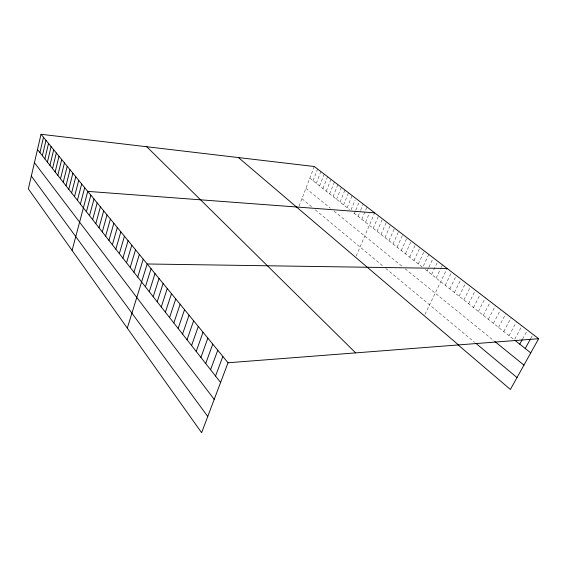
<?xml version="1.0" encoding="UTF-8"?>
<svg xmlns="http://www.w3.org/2000/svg" width="567" height="567" viewBox="0 0 567 567"><rect width="100%" height="100%" fill="white"/><g stroke="black" fill="none" stroke-linecap="round" stroke-linejoin="round"><path stroke-width="0.43" stroke-dasharray="2.83 2.13" d="M299.071 206.168L314.295 166.514M313.041 180.753L317.57 169.023M316.301 183.325L320.872 171.56M319.59 185.926L324.211 174.119M322.914 188.556L327.577 176.706M326.273 191.214L330.979 179.314M329.668 193.893L334.424 181.957M333.091 196.6L337.897 184.622M336.557 199.336L341.405 187.316M340.051 202.1L344.949 190.037M343.581 204.893L348.528 192.78M347.153 207.713L352.142 195.558M351.093 209.755L355.126 199.995M354.396 213.447L355.417 210.995M355.757 210.18L359.492 201.2M358.082 216.353L360.336 210.981M360.655 210.208L363.227 204.063M361.803 219.294L366.998 206.962M365.559 222.264L369.5 212.979M356.196 256.064L374.667 212.845M373.199 228.303L378.565 215.836M377.076 231.371L382.498 218.855M381.003 234.469L386.481 221.91M384.965 237.608L390.5 225M388.976 240.777L394.568 228.118M393.03 243.98L398.679 231.279M397.127 247.219L402.839 234.469M401.266 250.494L407.042 237.693M405.455 253.803L411.295 240.961M409.693 257.149L415.597 244.264M413.974 260.536L419.941 247.602M418.304 263.96L424.343 250.975M428.794 254.392L422.691 267.426L353.184 212.483M427.121 270.927L428.574 267.851M428.936 267.078L433.294 257.843M431.607 274.471L437.844 261.337M436.136 278.057L440.963 267.978M441.339 267.199L442.451 264.874M424.938 314.416L447.115 268.453M445.244 285.258L451.701 271.969M449.815 288.865L456.343 275.534M454.436 292.515L461.035 279.134M459.107 296.215L465.783 282.784M463.834 299.95L470.589 286.47M468.626 303.735L475.451 290.205M473.466 307.562L480.377 293.982M478.364 311.432L485.352 297.803M483.318 315.351L490.391 301.672M488.336 319.32L495.494 305.585M493.418 323.332L500.661 309.547M498.556 327.4L505.884 313.565M503.758 331.511L511.179 317.626M509.031 335.678L516.537 321.737M514.786 339.116L521.959 325.897M522.597 338.988L526.644 331.596M530.967 338.095L532.193 335.87M309.809 178.194L349.555 209.613M425.222 269.431L513.695 339.364M305.911 188.357L330.292 208.124M334.069 211.186L402.18 266.405M405.171 268.829L494.133 340.944M301.935 198.705L311.489 206.65M315.394 209.896L383.129 266.221M385.787 268.432L474.622 342.298"/><path stroke-width="0.85" d="M41.03 134.28L28.35 188.875L201.625 432.72L228.019 362.767L41.03 134.28L314.295 166.514L538.65 338.712L510.385 389.444L457.576 344.46M39.924 152.587L43.496 137.299M42.383 155.712L45.998 140.361M44.871 158.88L48.535 143.451M47.394 162.091L51.101 146.591M49.946 165.337L53.702 149.766M52.533 168.633L56.331 152.984M55.155 171.964L59.003 156.244M57.813 175.345L61.704 159.547M60.499 178.768L64.447 162.899M63.228 182.234L67.225 166.287M65.992 185.749L70.039 169.731M68.791 189.314L72.888 173.211M71.626 192.929L75.78 176.748M74.504 196.586L78.707 180.327M77.424 200.3L81.683 183.956M80.379 204.056L84.696 187.642M72.094 250.437L87.75 191.377L374.667 212.845M86.418 211.739L90.848 195.161M89.501 215.666L93.994 199.003M92.627 219.642L97.184 202.901M95.802 223.681L100.416 206.849M99.019 227.771L103.697 210.86M102.28 231.924L107.028 214.928M105.597 236.141L110.409 219.06M108.956 240.415L113.839 223.249M112.365 244.76L117.319 227.502M115.831 249.161L120.849 231.818M119.346 253.633L124.442 236.205M122.911 258.176L128.078 240.656M126.533 262.783L131.778 245.178M130.212 267.461L135.541 249.763M133.947 272.217L139.354 254.427M137.746 277.043L143.231 259.169M127.291 328.109L147.172 263.981L447.115 268.453M145.407 286.796L151.063 268.737M149.277 291.721L155.018 273.57M153.21 296.725L159.036 278.475M157.201 301.8L163.119 283.465M161.255 306.967L167.265 288.532M165.38 312.211L171.482 293.685M169.568 317.541L175.77 298.922M173.828 322.956L180.122 304.245M178.158 328.463L184.551 309.66M182.553 334.062L189.059 315.16M187.032 339.753L193.638 320.759M191.582 345.544L198.294 326.45M196.21 351.434L203.036 332.241M200.916 357.423L207.855 338.13M205.708 363.518L212.767 344.134M210.584 369.719L217.756 350.236M215.538 376.034L222.845 356.445M519.762 344.162L522.193 339.725M525.233 348.485L530.556 338.839M228.019 362.767L538.65 338.712M515.034 340.427L530.769 352.858M494.771 341.462L523.943 365.113M475.841 343.311L517.012 377.551M238.438 157.562L458.505 344.92M146.775 146.754L355.672 352.88M37.493 149.497L220.591 382.456M34.431 162.672L214.198 399.388M31.327 176.061L207.749 416.476"/></g></svg>
